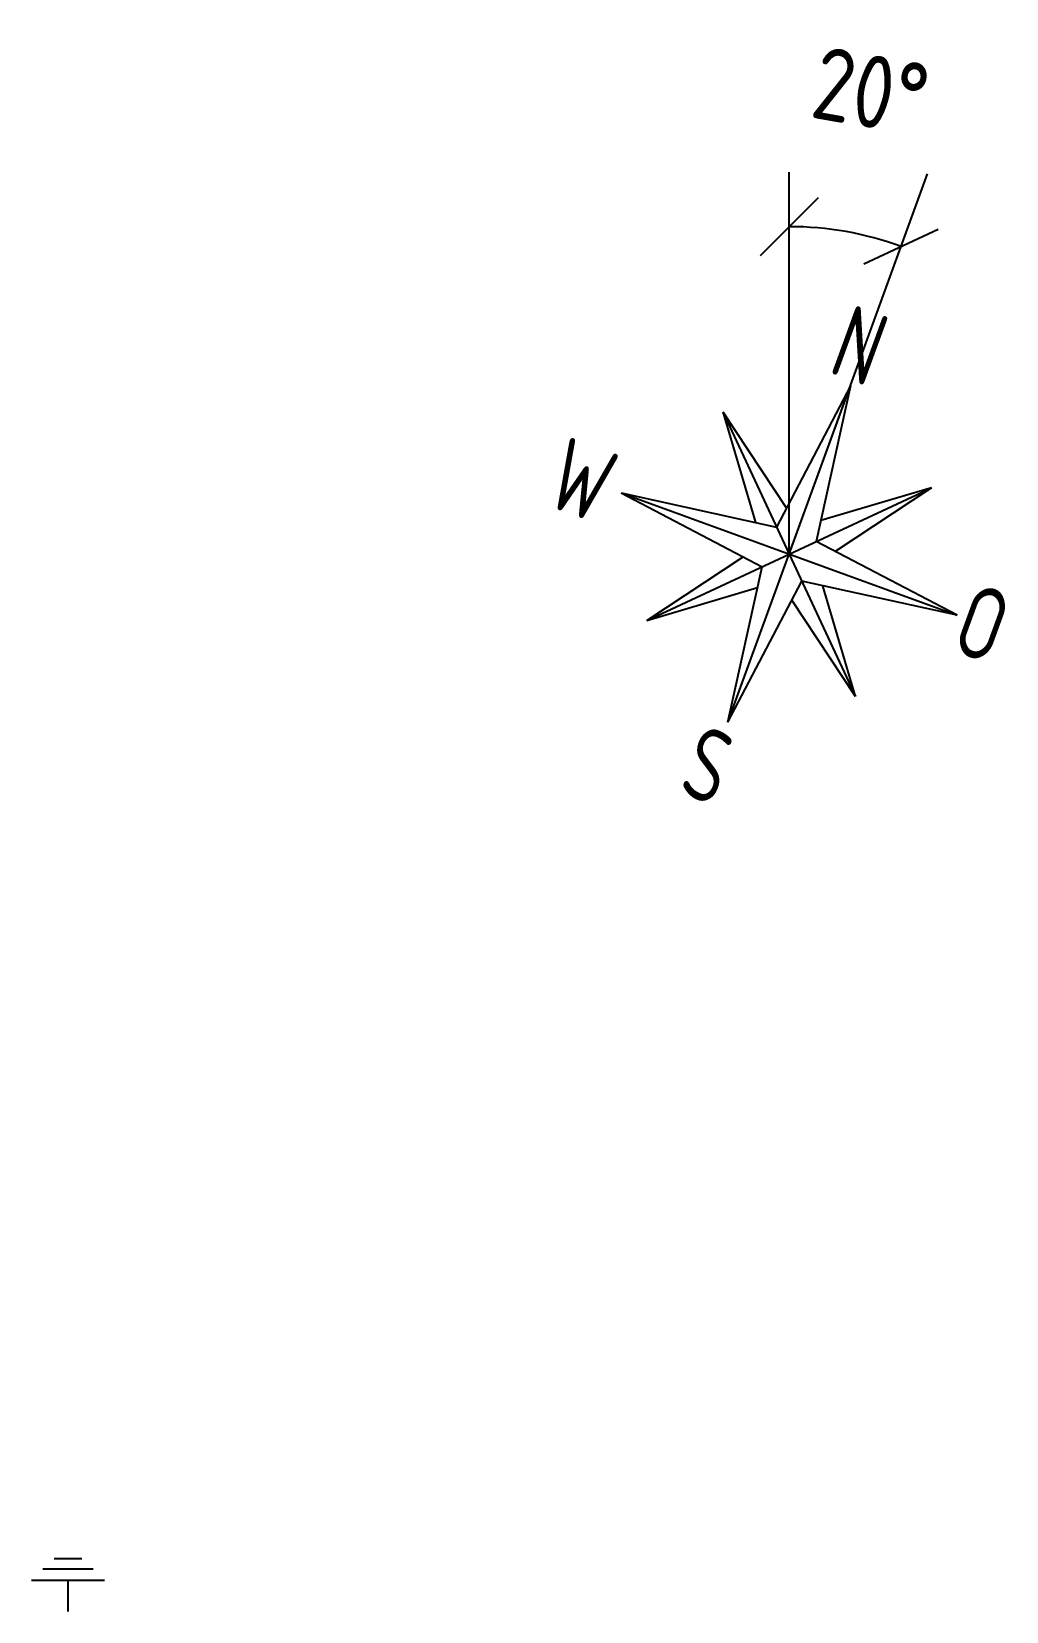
# Model space of a CAD drawing. Header units: millimetres. Extents: x -139278 to 641613, y -260926 to 217780.
# Drawn here: x 155611 to 160652, y -81100 to -72932 of the extents above; entities that cross this region are included whole.
import ezdxf
from ezdxf.enums import TextEntityAlignment as Align

# ---------------------------------------------------------------- set-up
doc = ezdxf.new("R2010")
doc.units = ezdxf.units.MM
doc.layers.add('00_Text_PapierBereich', color=7, linetype='Continuous', lineweight=25)
doc.layers.add('10_30_Bemassung_1', color=7, linetype='Continuous', lineweight=25)
doc.styles.add('ISOCP', font='ISOCP', dxfattribs={"width": 0.9})
doc.dimstyles.new('M_150', dxfattribs={"dimscale": 150, "dimtxt": 2.5, "dimasz": 2, "dimexe": 2, "dimexo": 2, "dimgap": 1, "dimtad": 1, "dimlfac": 0.001, "dimzin": 1, "dimdsep": 46, "dimtxsty": 'ISOCP', "dimblk": 'OBLIQUE', "dimcen": 2.5, "dimclrd": 256, "dimclre": 256, "dimclrt": 256, "dimadec": 0, "dimazin": 0, "dimtfac": 1, "dimtmove": 2, "dimatfit": 3, "dimfxl": 0, "dimtolj": 1, "dimtzin": 0, "dimarcsym": 0})

# ---------------------------------------------------------------- blocks, each defined once
blk = doc.blocks.new('_OBLIQUE')
at = {"color": 0, "linetype": 'ByBlock'}
blk.add_line((-0.5, -0.5), (0.5, 0.5), dxfattribs=at)
blk = doc.blocks.new('*D57')
at = {"layer": '10_30_Bemassung_1', "lineweight": -2}
blk.add_arc((159528.8, -75633.6), 1693.1, 70, 90, dxfattribs=at)
at = {"layer": 'Defpoints', "color": 0}
for p in [(159528.8, -73659.2), (160244.6, -73666.7), (159919.2, -73986.1), (159528.8, -75633.6), (159528.8, -75633.6)]:
    blk.add_point(p, dxfattribs=at)
at = {"layer": '10_30_Bemassung_1', "lineweight": -2, "xscale": 300, "yscale": 300, "zscale": 300}
for p, rotation in [((159528.8, -73940.5), 180), ((160107.8, -74042.6), 339.9999999999998)]:
    blk.add_blockref('_OBLIQUE', p, dxfattribs=dict(at, rotation=rotation))
at = {"layer": '10_30_Bemassung_1', "insert": (159950.8, -73239.9), "char_height": 375, "attachment_point": 5, "rotation": 350, "style": 'ISOCP'}
blk.add_mtext('\\A1;20°', dxfattribs=at)

msp = doc.modelspace()

# ---------------------------------------------------------------- linework, layer by layer
for p, q in [((159528.756, -75633.57), (159528.756, -73659.214)), ((159528.756, -75633.57), (160244.641, -73666.693)), ((155727.245, -80826.253), (155871.498, -80826.253)), ((155610.96, -80938.036), (155987.783, -80938.036)), ((155669.839, -80880.313), (155928.904, -80880.313)), ((155799.371, -81100.335), (155799.371, -80938.036))]:
    msp.add_line(p, q)
at = {"layer": '00_Text_PapierBereich'}
for p, q in [((159212.281, -76503.079), (159845.232, -74764.061)), ((159845.232, -74764.061), (159463.697, -75494.05)), ((159845.232, -74764.061), (159668.276, -75568.51)), ((159185.307, -74897.041), (159872.205, -76370.098)), ((159185.307, -74897.041), (159515.092, -75395.716)), ((159185.307, -74897.041), (159355.332, -75470.213)), ((158792.228, -75977.019), (160265.285, -75290.121)), ((160265.285, -75290.121), (159692.113, -75460.146)), ((160265.285, -75290.121), (159766.61, -75619.906)), ((158659.247, -75317.094), (159463.697, -75494.05)), ((158659.247, -75317.094), (159389.236, -75698.629)), ((158659.247, -75317.094), (160398.265, -75950.045)), ((160398.265, -75950.045), (159668.276, -75568.51)), ((158792.228, -75977.019), (159290.902, -75647.234)), ((159212.281, -76503.079), (159389.236, -75698.629)), ((159212.281, -76503.079), (159593.815, -75773.09)), ((160398.265, -75950.045), (159593.815, -75773.09)), ((159872.205, -76370.098), (159702.18, -75796.927)), ((158792.228, -75977.019), (159365.399, -75806.994)), ((159872.205, -76370.098), (159542.42, -75871.424))]:
    msp.add_line(p, q, dxfattribs=at)
for points in [[(159845.232, -74764.061), (159528.756, -75633.57), (159463.697, -75494.05), (159845.232, -74764.061)], [(159185.307, -74897.041), (159463.697, -75494.05), (159355.332, -75470.213), (159185.307, -74897.041)], [(160265.285, -75290.121), (159668.276, -75568.51), (159692.113, -75460.146), (160265.285, -75290.121)], [(158659.247, -75317.094), (159528.756, -75633.57), (159389.236, -75698.629), (158659.247, -75317.094)], [(159212.281, -76503.079), (159528.756, -75633.57), (159593.815, -75773.09), (159212.281, -76503.079)], [(160398.265, -75950.045), (159528.756, -75633.57), (159668.276, -75568.51), (160398.265, -75950.045)], [(158792.228, -75977.019), (159389.236, -75698.629), (159365.399, -75806.994), (158792.228, -75977.019)], [(159872.205, -76370.098), (159593.815, -75773.09), (159702.18, -75796.927), (159872.205, -76370.098)]]:
    msp.add_solid(points, dxfattribs=at)

# ---------------------------------------------------------------- texts
at = {"layer": '00_Text_PapierBereich', "style": 'ISOCP', "width": 0.8}
for s, p in [('N', (159784.994, -74515.879)), ('W', (158317.932, -75198.78)), ('O', (160419.535, -75951.986)), ('S', (159010.084, -76688.66))]:
    msp.add_text(s, height=375, rotation=340.0000001, dxfattribs=at).set_placement(p, align=Align.MIDDLE_LEFT)

# ---------------------------------------------------------------- dimensions: what is measured, and where the dimension line sits
at = {"layer": '10_30_Bemassung_1'}
dim = msp.add_angular_dim_2l(base=(159919.205, -73986.137), line1=((159528.756, -75633.57), (160244.641, -73666.693)), line2=((159528.756, -75633.57), (159528.756, -73659.214)), dimstyle='M_150', dxfattribs=at)
dim.commit()
dim.dimension.update_dxf_attribs({"geometry": '*D57', "text_midpoint": (159950.833, -73239.854)})

doc.saveas('drawing.dxf')
